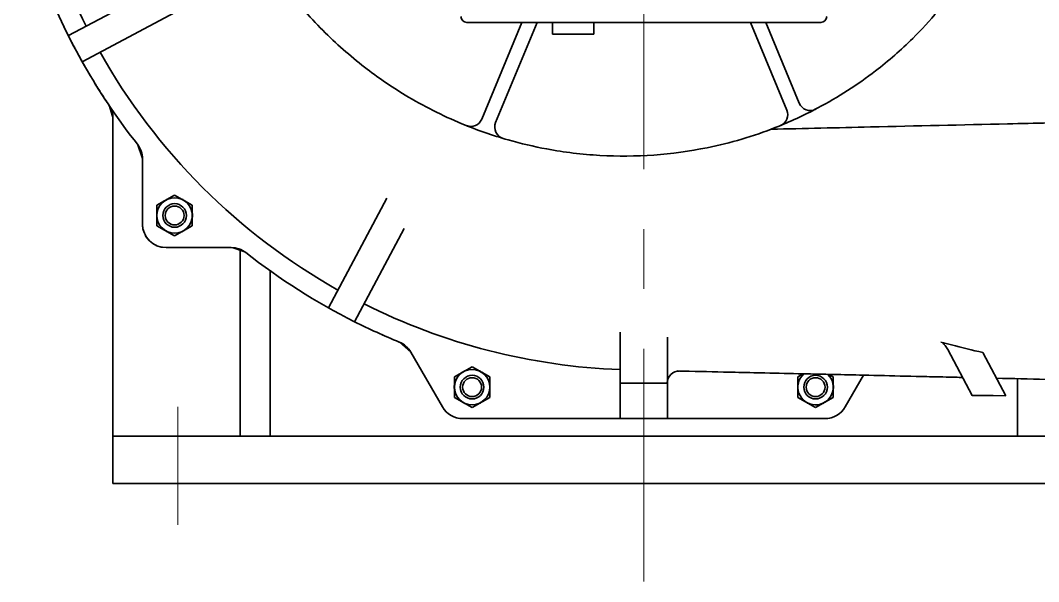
# Model space of a CAD drawing. Header units: inches. Extents: x -403 to 7, y 1 to 290.
# Drawn here: x -93.33 to -59.34, y 63.19 to 81.94 of the extents above; entities that cross this region are included whole.
import ezdxf

# ---------------------------------------------------------------- set-up
doc = ezdxf.new("R2010")
doc.units = ezdxf.units.IN
doc.header["$MEASUREMENT"] = 0
doc.linetypes.add('点画线', pattern=[16, 10, -2, 2, -2])
doc.layers.add('中心线层', color=1, linetype='点画线', lineweight=18)
doc.layers.add('粗实线层', color=7, linetype='Continuous', lineweight=35)

msp = doc.modelspace()

# ---------------------------------------------------------------- linework, layer by layer
for p, q in [((-91.986, 81.968), (-91.963, 81.919)), ((-91.963, 81.919), (-91.939, 81.869)), ((-91.939, 81.869), (-91.916, 81.82)), ((-91.916, 81.82), (-91.892, 81.77)), ((-91.892, 81.77), (-91.868, 81.721)), ((-91.868, 81.721), (-91.844, 81.672)), ((-91.844, 81.672), (-91.82, 81.623)), ((-91.82, 81.623), (-91.796, 81.573)), ((-91.796, 81.573), (-91.772, 81.524)), ((-91.772, 81.524), (-91.748, 81.475)), ((-91.748, 81.475), (-91.723, 81.426)), ((-91.723, 81.426), (-91.723, 81.426)), ((-91.723, 81.426), (-91.708, 81.397)), ((-91.708, 81.397), (-91.693, 81.368)), ((-91.693, 81.368), (-91.679, 81.338)), ((-91.679, 81.338), (-91.664, 81.309)), ((-91.664, 81.309), (-91.649, 81.28)), ((-91.649, 81.28), (-91.634, 81.251)), ((-91.634, 81.251), (-91.619, 81.222)), ((-91.619, 81.222), (-91.604, 81.193)), ((-91.604, 81.193), (-91.589, 81.163)), ((-91.589, 81.163), (-91.573, 81.134)), ((-91.573, 81.134), (-91.558, 81.105)), ((-91.558, 81.105), (-91.543, 81.076)), ((-91.543, 81.076), (-91.528, 81.047)), ((-91.528, 81.047), (-91.512, 81.018)), ((-91.512, 81.018), (-91.497, 80.989)), ((-91.497, 80.989), (-91.482, 80.96)), ((-91.482, 80.96), (-91.466, 80.931)), ((-91.466, 80.931), (-91.451, 80.902)), ((-91.451, 80.902), (-91.435, 80.873)), ((-91.435, 80.873), (-91.419, 80.845)), ((-91.419, 80.845), (-91.404, 80.816)), ((-91.404, 80.816), (-91.388, 80.787)), ((-91.388, 80.787), (-91.372, 80.758)), ((-91.372, 80.758), (-91.357, 80.729)), ((-91.357, 80.729), (-91.341, 80.701)), ((-91.341, 80.701), (-91.325, 80.672)), ((-91.325, 80.672), (-91.309, 80.643)), ((-91.309, 80.643), (-91.293, 80.615)), ((-91.293, 80.615), (-91.277, 80.586)), ((-91.277, 80.586), (-91.261, 80.557)), ((-91.261, 80.557), (-91.261, 80.557)), ((-91.261, 80.557), (-91.233, 80.508)), ((-91.233, 80.508), (-91.205, 80.458)), ((-91.205, 80.458), (-91.177, 80.409)), ((-91.177, 80.409), (-91.149, 80.359)), ((-91.149, 80.359), (-91.12, 80.31)), ((-91.12, 80.31), (-91.092, 80.261)), ((-91.092, 80.261), (-91.063, 80.212)), ((-91.063, 80.212), (-91.034, 80.163)), ((-91.034, 80.163), (-91.005, 80.114)), ((-91.005, 80.114), (-90.976, 80.065)), ((-90.976, 80.065), (-90.947, 80.016)), ((-90.947, 80.016), (-90.917, 79.967)), ((-90.917, 79.967), (-90.888, 79.919)), ((-90.888, 79.919), (-90.858, 79.87)), ((-90.858, 79.87), (-90.829, 79.822)), ((-90.829, 79.822), (-90.799, 79.773)), ((-90.799, 79.773), (-90.769, 79.725)), ((-90.769, 79.725), (-90.739, 79.677)), ((-90.739, 79.677), (-90.708, 79.628)), ((-90.708, 79.628), (-90.678, 79.58)), ((-90.678, 79.58), (-90.647, 79.532)), ((-90.647, 79.532), (-90.617, 79.484)), ((-90.617, 79.484), (-90.586, 79.436)), ((-90.586, 79.436), (-90.555, 79.389)), ((-90.555, 79.389), (-90.524, 79.341)), ((-90.524, 79.341), (-90.493, 79.293)), ((-90.493, 79.293), (-90.462, 79.246)), ((-90.462, 79.246), (-90.43, 79.198)), ((-90.43, 79.198), (-90.399, 79.151)), ((-90.399, 79.151), (-90.367, 79.104)), ((-90.367, 79.104), (-90.234, 78.665)), ((-90.359, 79.091), (-90.367, 79.104)), ((-90.367, 79.104), (-90.234, 78.665)), ((-90.35, 79.078), (-90.359, 79.091)), ((-90.342, 79.064), (-90.35, 79.078)), ((-90.335, 79.051), (-90.342, 79.064)), ((-90.327, 79.037), (-90.335, 79.051)), ((-90.32, 79.024), (-90.327, 79.037)), ((-90.313, 79.01), (-90.32, 79.024)), ((-90.306, 78.996), (-90.313, 79.01)), ((-90.3, 78.981), (-90.306, 78.996)), ((-90.294, 78.967), (-90.3, 78.981)), ((-90.288, 78.953), (-90.294, 78.967)), ((-90.283, 78.938), (-90.288, 78.953)), ((-90.277, 78.924), (-90.283, 78.938)), ((-90.272, 78.909), (-90.277, 78.924)), ((-90.268, 78.894), (-90.272, 78.909)), ((-90.263, 78.879), (-90.268, 78.894)), ((-90.259, 78.864), (-90.263, 78.879)), ((-90.256, 78.849), (-90.259, 78.864)), ((-90.252, 78.834), (-90.256, 78.849)), ((-90.249, 78.819), (-90.252, 78.834)), ((-90.246, 78.804), (-90.249, 78.819)), ((-90.243, 78.789), (-90.246, 78.804)), ((-90.241, 78.773), (-90.243, 78.789)), ((-90.239, 78.758), (-90.241, 78.773)), ((-90.237, 78.742), (-90.239, 78.758)), ((-90.236, 78.727), (-90.237, 78.742)), ((-90.235, 78.711), (-90.236, 78.727)), ((-90.234, 78.696), (-90.235, 78.711)), ((-90.234, 78.68), (-90.234, 78.696)), ((-90.234, 78.665), (-90.234, 78.68)), ((-90.234, 78.665), (-90.234, 68.049)), ((-89.249, 77.311), (-89.418, 77.798)), ((-89.249, 77.311), (-89.418, 77.798)), ((-89.252, 77.381), (-89.251, 77.363)), ((-89.251, 77.363), (-89.25, 77.346)), ((-89.25, 77.346), (-89.25, 77.328)), ((-89.25, 77.328), (-89.249, 77.311)), ((-89.249, 75.136), (-89.249, 77.311)), ((-89.248, 75.095), (-89.249, 75.136)), ((-89.249, 75.136), (-89.249, 75.136)), ((-89.245, 75.054), (-89.248, 75.095)), ((-89.24, 75.013), (-89.245, 75.054)), ((-89.232, 74.972), (-89.24, 75.013)), ((-89.223, 74.932), (-89.232, 74.972)), ((-89.211, 74.893), (-89.223, 74.932)), ((-89.197, 74.854), (-89.211, 74.893)), ((-89.181, 74.816), (-89.197, 74.854)), ((-89.164, 74.779), (-89.181, 74.816)), ((-89.144, 74.742), (-89.164, 74.779)), ((-89.122, 74.707), (-89.144, 74.742)), ((-89.099, 74.673), (-89.122, 74.707)), ((-89.074, 74.641), (-89.099, 74.673)), ((-89.047, 74.609), (-89.074, 74.641)), ((-88.958, 74.524), (-88.989, 74.551)), ((-88.925, 74.499), (-88.958, 74.524)), ((-88.891, 74.476), (-88.925, 74.499)), ((-88.856, 74.454), (-88.891, 74.476)), ((-88.819, 74.435), (-88.856, 74.454)), ((-88.782, 74.417), (-88.819, 74.435)), ((-88.744, 74.401), (-88.782, 74.417)), ((-88.705, 74.387), (-88.744, 74.401)), ((-88.666, 74.376), (-88.705, 74.387)), ((-88.626, 74.366), (-88.666, 74.376)), ((-88.585, 74.358), (-88.626, 74.366)), ((-88.544, 74.353), (-88.585, 74.358)), ((-88.503, 74.35), (-88.544, 74.353)), ((-88.462, 74.349), (-88.503, 74.35)), ((-86.287, 74.349), (-88.462, 74.349)), ((-88.462, 74.349), (-88.462, 74.349)), ((-85.801, 74.18), (-86.287, 74.349)), ((-86.287, 74.349), (-86.27, 74.348)), ((-85.801, 74.18), (-86.287, 74.349)), ((-86.27, 74.348), (-86.252, 74.348)), ((-86.252, 74.348), (-86.235, 74.347)), ((-86.235, 74.347), (-86.217, 74.346)), ((-86.217, 74.346), (-86.2, 74.344)), ((-86.2, 74.344), (-86.183, 74.342)), ((-86.183, 74.342), (-86.165, 74.339)), ((-86.165, 74.339), (-86.148, 74.336)), ((-86.148, 74.336), (-86.131, 74.333)), ((-86.131, 74.333), (-86.114, 74.329)), ((-86.114, 74.329), (-86.097, 74.325)), ((-86.097, 74.325), (-86.08, 74.321)), ((-86.08, 74.321), (-86.063, 74.316)), ((-86.063, 74.316), (-86.046, 74.311)), ((-86.046, 74.311), (-86.03, 74.305)), ((-86.03, 74.305), (-86.013, 74.3)), ((-82.172, 71.875), (-82.172, 71.875)), ((-82.172, 71.875), (-82.123, 71.85)), ((-82.123, 71.85), (-82.074, 71.826)), ((-82.074, 71.826), (-82.025, 71.802)), ((-82.025, 71.802), (-81.976, 71.778)), ((-81.976, 71.778), (-81.926, 71.754)), ((-81.926, 71.754), (-81.877, 71.73)), ((-81.877, 71.73), (-81.828, 71.706)), ((-81.828, 71.706), (-81.778, 71.682)), ((-81.778, 71.682), (-81.729, 71.659)), ((-81.729, 71.659), (-81.679, 71.635)), ((-81.679, 71.635), (-81.63, 71.612)), ((-81.63, 71.612), (-81.58, 71.589)), ((-81.58, 71.589), (-81.531, 71.566)), ((-81.531, 71.566), (-81.481, 71.543)), ((-81.481, 71.543), (-81.431, 71.52)), ((-81.431, 71.52), (-81.381, 71.498)), ((-81.381, 71.498), (-81.331, 71.475)), ((-81.331, 71.475), (-81.281, 71.453)), ((-81.281, 71.453), (-81.231, 71.43)), ((-81.231, 71.43), (-81.181, 71.408)), ((-81.181, 71.408), (-81.131, 71.386)), ((-81.131, 71.386), (-81.081, 71.364)), ((-81.081, 71.364), (-81.031, 71.343)), ((-81.031, 71.343), (-80.98, 71.321)), ((-80.98, 71.321), (-80.93, 71.3)), ((-80.93, 71.3), (-80.88, 71.278)), ((-80.88, 71.278), (-80.829, 71.257)), ((-80.829, 71.257), (-80.779, 71.236)), ((-80.779, 71.236), (-80.728, 71.215)), ((-80.728, 71.215), (-80.677, 71.194)), ((-80.677, 71.194), (-80.294, 70.859)), ((-80.662, 71.187), (-80.677, 71.194)), ((-80.677, 71.194), (-80.294, 70.859)), ((-80.646, 71.18), (-80.662, 71.187)), ((-80.63, 71.173), (-80.646, 71.18)), ((-80.615, 71.165), (-80.63, 71.173)), ((-80.6, 71.157), (-80.615, 71.165)), ((-80.584, 71.149), (-80.6, 71.157)), ((-80.57, 71.14), (-80.584, 71.149)), ((-80.555, 71.131), (-80.57, 71.14)), ((-80.54, 71.121), (-80.555, 71.131)), ((-80.526, 71.112), (-80.54, 71.121)), ((-80.512, 71.102), (-80.526, 71.112)), ((-80.498, 71.091), (-80.512, 71.102)), ((-80.485, 71.081), (-80.498, 71.091)), ((-80.471, 71.07), (-80.485, 71.081)), ((-80.458, 71.058), (-80.471, 71.07)), ((-80.445, 71.047), (-80.458, 71.058)), ((-80.433, 71.035), (-80.445, 71.047)), ((-80.42, 71.023), (-80.433, 71.035)), ((-80.408, 71.011), (-80.42, 71.023)), ((-80.396, 70.998), (-80.408, 71.011)), ((-80.385, 70.985), (-80.396, 70.998)), ((-80.374, 70.972), (-80.385, 70.985)), ((-80.363, 70.959), (-80.374, 70.972)), ((-80.352, 70.945), (-80.363, 70.959)), ((-80.342, 70.932), (-80.352, 70.945)), ((-80.332, 70.918), (-80.342, 70.932)), ((-80.322, 70.903), (-80.332, 70.918)), ((-80.312, 70.889), (-80.322, 70.903)), ((-80.303, 70.874), (-80.312, 70.889)), ((-80.294, 70.859), (-80.303, 70.874)), ((-80.294, 70.859), (-79.24, 69.034)), ((-65.794, 69.034), (-65.184, 70.089)), ((-63.312, 70.046), (-63.202, 70.044)), ((-63.202, 70.044), (-63.091, 70.041)), ((-63.091, 70.041), (-62.981, 70.039)), ((-62.981, 70.039), (-62.871, 70.036)), ((-62.871, 70.036), (-62.76, 70.034)), ((-62.76, 70.034), (-62.65, 70.031)), ((-62.65, 70.031), (-62.539, 70.029)), ((-62.539, 70.029), (-62.429, 70.026)), ((-62.429, 70.026), (-62.319, 70.023)), ((-62.319, 70.023), (-62.208, 70.021)), ((-62.208, 70.021), (-62.098, 70.018)), ((-62.098, 70.018), (-61.987, 70.016)), ((-61.987, 70.016), (-61.877, 70.013)), ((-61.877, 70.013), (-61.877, 70.013)), ((-61.877, 70.013), (-61.557, 69.411)), ((-60.436, 69.399), (-60.748, 69.987)), ((-60.748, 69.987), (-60.748, 69.987)), ((-60.748, 69.987), (-60.477, 69.981)), ((-60.477, 69.981), (-60.205, 69.974)), ((-60.205, 69.974), (-59.933, 69.968)), ((-61.557, 69.411), (-61.557, 69.411)), ((-61.557, 69.411), (-61.23, 69.41)), ((-61.23, 69.41), (-61.23, 69.41)), ((-61.23, 69.41), (-60.854, 69.406)), ((-60.854, 69.406), (-60.854, 69.406)), ((-60.854, 69.406), (-60.436, 69.399)), ((-60.436, 69.399), (-60.436, 69.399)), ((-79.24, 69.034), (-79.24, 69.034)), ((-79.24, 69.034), (-79.226, 69.01)), ((-79.226, 69.01), (-79.211, 68.987)), ((-79.211, 68.987), (-79.196, 68.965)), ((-65.839, 68.965), (-65.823, 68.987)), ((-65.823, 68.987), (-65.808, 69.01)), ((-65.808, 69.01), (-65.794, 69.034)), ((-65.794, 69.034), (-65.794, 69.034)), ((-79.196, 68.965), (-79.179, 68.943)), ((-79.179, 68.943), (-79.162, 68.921)), ((-79.162, 68.921), (-79.144, 68.901)), ((-79.144, 68.901), (-79.125, 68.88)), ((-79.125, 68.88), (-79.106, 68.861)), ((-79.106, 68.861), (-79.085, 68.842)), ((-79.085, 68.842), (-79.065, 68.824)), ((-79.065, 68.824), (-79.043, 68.807)), ((-79.043, 68.807), (-79.021, 68.79)), ((-79.021, 68.79), (-78.999, 68.775)), ((-78.999, 68.775), (-78.976, 68.76)), ((-78.976, 68.76), (-78.952, 68.746)), ((-78.952, 68.746), (-78.928, 68.732)), ((-78.928, 68.732), (-78.904, 68.72)), ((-78.904, 68.72), (-78.879, 68.708)), ((-78.879, 68.708), (-78.854, 68.697)), ((-78.854, 68.697), (-78.828, 68.688)), ((-78.828, 68.688), (-78.802, 68.679)), ((-78.802, 68.679), (-78.776, 68.671)), ((-78.776, 68.671), (-78.749, 68.663)), ((-78.749, 68.663), (-78.722, 68.657)), ((-78.722, 68.657), (-78.695, 68.652)), ((-78.695, 68.652), (-78.668, 68.648)), ((-78.668, 68.648), (-78.641, 68.644)), ((-66.393, 68.644), (-66.366, 68.648)), ((-66.366, 68.648), (-66.339, 68.652)), ((-66.339, 68.652), (-66.312, 68.657)), ((-66.312, 68.657), (-66.285, 68.663)), ((-66.285, 68.663), (-66.259, 68.671)), ((-66.259, 68.671), (-66.232, 68.679)), ((-66.232, 68.679), (-66.206, 68.688)), ((-66.206, 68.688), (-66.181, 68.697)), ((-66.181, 68.697), (-66.155, 68.708)), ((-66.155, 68.708), (-66.13, 68.72)), ((-66.13, 68.72), (-66.106, 68.732)), ((-66.106, 68.732), (-66.082, 68.746)), ((-66.082, 68.746), (-66.058, 68.76)), ((-66.058, 68.76), (-66.035, 68.775)), ((-66.035, 68.775), (-66.013, 68.79)), ((-66.013, 68.79), (-65.991, 68.807)), ((-65.991, 68.807), (-65.97, 68.824)), ((-65.97, 68.824), (-65.949, 68.842)), ((-65.949, 68.842), (-65.929, 68.861)), ((-65.929, 68.861), (-65.909, 68.88)), ((-65.909, 68.88), (-65.89, 68.901)), ((-65.89, 68.901), (-65.872, 68.921)), ((-65.872, 68.921), (-65.855, 68.943)), ((-65.855, 68.943), (-65.839, 68.965)), ((-78.641, 68.644), (-78.613, 68.642)), ((-78.613, 68.642), (-78.586, 68.641)), ((-78.586, 68.641), (-78.559, 68.64)), ((-78.559, 68.64), (-78.559, 68.64)), ((-78.559, 68.64), (-73.305, 68.64)), ((-73.305, 68.64), (-73.305, 68.64)), ((-73.305, 68.64), (-71.73, 68.64)), ((-71.73, 68.64), (-71.73, 68.64)), ((-71.73, 68.64), (-66.476, 68.64)), ((-66.476, 68.64), (-66.448, 68.641)), ((-66.476, 68.64), (-66.476, 68.64)), ((-66.448, 68.641), (-66.421, 68.642)), ((-66.421, 68.642), (-66.393, 68.644)), ((-80.515, 66.475), (-80.515, 66.475)), ((-80.515, 66.475), (-76.382, 66.475)), ((-76.382, 66.475), (-76.382, 66.475)), ((-76.382, 66.475), (-74.216, 66.475)), ((-74.216, 66.475), (-74.216, 66.475))]:
    msp.add_line(p, q)
at = {"layer": '中心线层'}
for p, q in [((-72.517, 118.967), (-72.517, 63.195)), ((-88.068, 69.034), (-88.068, 65.097))]:
    msp.add_line(p, q, dxfattribs=at)
at = {"layer": '粗实线层'}
for p, q in [((-91.723, 81.426), (-88.455, 83.164)), ((-91.261, 80.557), (-87.646, 82.479)), ((-78.423, 81.868), (-66.612, 81.868)), ((-77.927, 78.638), (-76.589, 81.868)), ((-77.463, 78.522), (-76.077, 81.868)), ((-75.568, 81.868), (-75.568, 81.475)), ((-75.568, 81.868), (-75.568, 81.475)), ((-74.19, 81.868), (-74.19, 81.475)), ((-74.19, 81.868), (-74.19, 81.475)), ((-67.743, 78.939), (-68.957, 81.868)), ((-67.328, 79.171), (-68.445, 81.868)), ((-74.19, 81.475), (-75.568, 81.475)), ((-90.234, 66.475), (-90.234, 78.665)), ((-89.249, 75.136), (-89.249, 77.311)), ((-88.176, 76.104), (-88.767, 75.763)), ((-87.586, 75.763), (-88.176, 76.104)), ((-83.041, 72.337), (-81.093, 76.001)), ((-88.767, 75.763), (-88.767, 75.081)), ((-87.586, 75.081), (-87.586, 75.763)), ((-88.767, 75.422), (-88.771, 75.422)), ((-88.767, 75.081), (-88.176, 74.74)), ((-88.176, 74.74), (-87.586, 75.081)), ((-80.52, 74.981), (-82.172, 71.875)), ((-86.287, 74.349), (-88.462, 74.349)), ((-85.984, 68.049), (-85.984, 74.244)), ((-84.984, 68.049), (-84.984, 73.569)), ((-73.305, 68.64), (-73.305, 71.53)), ((-71.73, 68.64), (-71.73, 71.357)), ((-80.294, 70.859), (-79.24, 69.034)), ((-61.557, 69.411), (-62.37, 70.941)), ((-61.203, 70.842), (-60.436, 69.399)), ((-78.249, 70.372), (-78.839, 70.031)), ((-77.658, 70.031), (-78.249, 70.372)), ((-78.839, 70.031), (-78.839, 69.349)), ((-77.658, 69.349), (-77.658, 70.031)), ((-67.196, 70.135), (-67.376, 70.031)), ((-67.376, 70.031), (-67.376, 69.349)), ((-66.195, 70.031), (-66.342, 70.116)), ((-66.195, 69.349), (-66.195, 70.031)), ((-65.794, 69.034), (-65.184, 70.089)), ((-78.839, 69.69), (-78.843, 69.69)), ((-73.309, 69.821), (-71.734, 69.821)), ((-73.305, 69.821), (-71.73, 69.821)), ((-67.376, 69.69), (-67.38, 69.69)), ((-60.051, 68.049), (-60.051, 69.971)), ((-78.839, 69.349), (-78.249, 69.008)), ((-78.249, 69.008), (-77.658, 69.349)), ((-67.376, 69.349), (-66.785, 69.008)), ((-66.785, 69.008), (-66.195, 69.349)), ((-78.559, 68.64), (-66.476, 68.64)), ((-90.234, 68.049), (-54.801, 68.049)), ((-90.234, 66.475), (-54.801, 66.475))]:
    msp.add_line(p, q, dxfattribs=at)
msp.add_lwpolyline([(-61.557, 69.411), (-61.23, 69.41), (-60.854, 69.406), (-60.436, 69.399)], dxfattribs=at)
for centre, radius in [((-88.176, 75.422), 0.591), ((-88.176, 75.422), 0.394), ((-88.176, 75.422), 0.315), ((-78.249, 69.69), 0.591), ((-78.249, 69.69), 0.394), ((-66.785, 69.69), 0.394), ((-78.249, 69.69), 0.315), ((-66.785, 69.69), 0.315)]:
    msp.add_circle(centre, radius, dxfattribs=at)
for centre, radius, start, end in [((-72.517, 91.081), 20.823, 182.1671, 206.6457), ((-72.517, 91.081), 21.496, 202.3102, 218.1664), ((-78.423, 82.065), 0.197, 180, 270), ((-66.612, 82.065), 0.197, 270, 0), ((-72.517, 91.081), 20.823, 209.3543, 240.6457), ((-91.021, 78.665), 0.787, 360, 33.8613), ((-68.107, 78.788), 0.394, 292.3039, 22.5), ((-66.965, 79.322), 0.394, 202.5, 297.6871), ((-78.291, 78.788), 0.394, 248.0781, 337.5), ((-77.1, 78.371), 0.394, 157.5, 253.3421), ((-90.037, 77.311), 0.787, 0, 38.1664), ((-88.176, 75.422), 0.594, 114.0336, 125.5121), ((-88.176, 75.422), 0.594, 54.4927, 65.5324), ((-88.176, 75.422), 0.594, 173.4459, 185.3319), ((-88.176, 75.422), 0.594, 354.4739, 5.9466), ((-88.462, 75.136), 0.787, 180, 270), ((-88.176, 75.422), 0.594, 234.6231, 246.177), ((-88.176, 75.422), 0.594, 293.5051, 305.296), ((-86.287, 73.561), 0.787, 51.8336, 90), ((-72.517, 91.081), 21.496, 231.8336, 243.3118), ((-72.517, 91.081), 20.823, 243.3543, 267.8329), ((-72.517, 91.081), 21.496, 243.3118, 247.6898), ((-80.976, 70.466), 0.787, 30, 67.6898), ((-78.249, 69.69), 0.594, 114.0336, 125.5121), ((-78.249, 69.69), 0.594, 54.4927, 65.5324), ((-71.34, 69.834), 0.394, 88.7238, 180), ((-66.785, 69.69), 0.591, 131.1588, 46.2471), ((-78.249, 69.69), 0.594, 173.4459, 185.3319), ((-78.249, 69.69), 0.594, 354.4739, 5.9466), ((-66.785, 69.69), 0.594, 173.4459, 185.3319), ((-66.785, 69.69), 0.594, 354.4739, 5.9466), ((-78.559, 69.427), 0.787, 210, 270), ((-78.249, 69.69), 0.594, 234.6231, 246.177), ((-78.249, 69.69), 0.594, 293.5051, 305.296), ((-66.785, 69.69), 0.594, 234.6231, 246.177), ((-66.785, 69.69), 0.594, 293.5051, 305.296), ((-66.476, 69.427), 0.787, 270, 330)]:
    msp.add_arc(centre, radius, start, end, dxfattribs=at)
for points, knots in [([(-60.095, 111.002), (-60.076, 110.196), (-60.036, 108.516), (-59.983, 105.925), (-59.899, 102.614), (-59.822, 98.922), (-59.733, 95.38), (-59.686, 92.464), (-59.57, 90.107), (-59.905, 87.728), (-60.634, 85.452), (-61.849, 83.234), (-63.313, 81.493), (-64.922, 80.081), (-66.476, 79.089), (-68.362, 78.213), (-70.778, 77.503), (-73.387, 77.315), (-75.608, 77.586), (-77.153, 77.949), (-78.42, 78.392), (-79.559, 78.917), (-80.656, 79.525), (-81.915, 80.389), (-83.281, 81.596), (-84.482, 82.981), (-85.505, 84.509), (-86.312, 86.099), (-86.933, 87.824), (-87.346, 89.615), (-87.526, 91.348), (-87.509, 92.928), (-87.359, 94.431), (-87.141, 95.543), (-86.964, 96.204), (-86.931, 96.32)], [0, 0, 0, 0, 504.746769, 1052.412349, 1623.265825, 2578.708971, 3364.66948, 3841.451133, 4405.978862, 4838.381733, 5338.248422, 5894.859698, 6410.582877, 6753.988425, 7232.751185, 7558.859538, 8053.49223, 8802.595237, 9175.948973, 9451.824287, 9794.709054, 10014.613442, 10236.553343, 10579.597129, 10967.866851, 11375.248612, 11724.143692, 12116.923612, 12488.624842, 12869.3955, 13264.982615, 13576.962444, 13857.373178, 14209.57433, 14285.311361, 14285.311361, 14285.311361, 14285.311361]), ([(-52.6, 78.659), (-53.406, 78.64), (-55.086, 78.6), (-57.678, 78.547), (-60.989, 78.463), (-64.532, 78.389), (-67.163, 78.324), (-68.269, 78.301)], [0, 0, 0, 0, 504.746769, 1052.412349, 1623.265825, 2578.708971, 3271.450282, 3271.450282, 3271.450282, 3271.450282]), ([(-62.603, 71.192), (-62.486, 71.163), (-62.019, 71.046), (-61.553, 70.928), (-61.203, 70.842)], [0, 0, 0, 0, 332.077452, 1322.091003, 1322.091003, 1322.091003, 1322.091003]), ([(-62.603, 71.192), (-62.575, 71.185), (-62.523, 71.15), (-62.444, 71.066), (-62.397, 70.991), (-62.37, 70.941)], [0, 0, 0, 0, 470.513511, 937.288241, 1848.406072, 1848.406072, 1848.406072, 1848.406072]), ([(-61.877, 70.013), (-62.039, 70.017), (-62.676, 70.032), (-63.78, 70.057), (-65.393, 70.094), (-66.956, 70.13), (-68.384, 70.162), (-69.65, 70.19), (-70.626, 70.212), (-71.27, 70.226), (-71.405, 70.229)], [0, 0, 0, 0, 211.737502, 833.895885, 1444.621959, 2323.251558, 2878.359651, 3313.888422, 3979.145481, 4156.207219, 4156.207219, 4156.207219, 4156.207219]), ([(-52.6, 69.803), (-53.119, 69.814), (-54.138, 69.837), (-55.875, 69.875), (-57.523, 69.913), (-59.22, 69.951), (-60.199, 69.974), (-60.748, 69.987)], [0, 0, 0, 0, 564.293512, 1109.101702, 1889.667386, 2357.975411, 2955.517037, 2955.517037, 2955.517037, 2955.517037])]:
    msp.add_open_spline(points, degree=3, knots=knots, dxfattribs=at)

doc.saveas('drawing.dxf')
